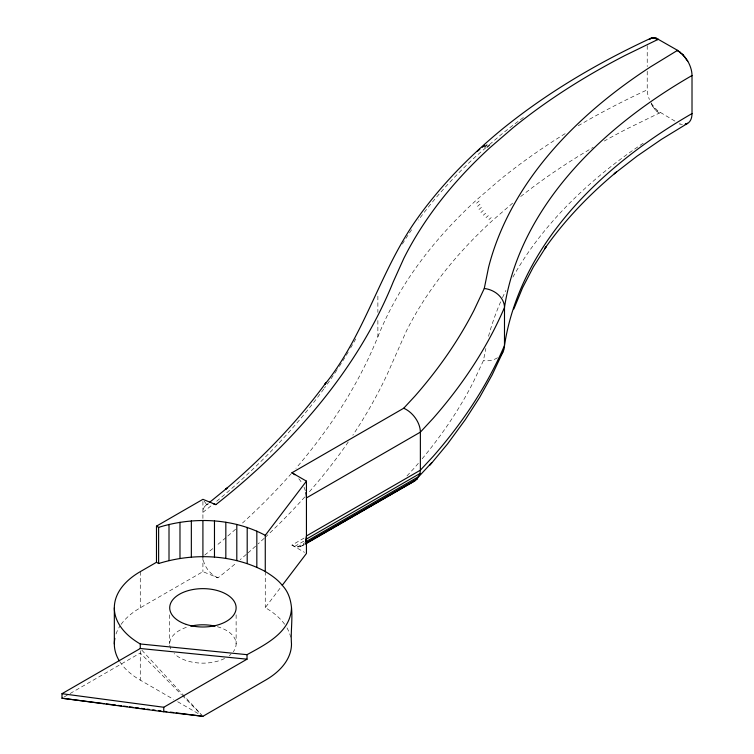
<?xml version="1.0" encoding="UTF-8"?>
<svg xmlns="http://www.w3.org/2000/svg" width="754" height="754" viewBox="0 0 754 754"><rect width="100%" height="100%" fill="white"/><g stroke="black" fill="none" stroke-linecap="round" stroke-linejoin="round"><path stroke-width="0.57" stroke-dasharray="3.77 2.83" d="M422.165 458.79A886.007 511.532 0 0 0 473.163 382.41L483.38 360.704L485.859 348.508M284.635 624.255A88.576 51.14 0 0 0 265.267 607.658L280.893 587.102M406.971 475.925L414.04 468.3A886.007 511.532 0 0 0 419.252 462.259M304.107 538.064L291.939 545.095C295.606 547.347 301.025 547.96 304.003 544.275M485.953 147.643L476.311 155.965A766.978 442.815 0 0 0 418.461 220.064M489.516 144.579L500.185 135.381A766.978 442.815 0 0 1 525.067 116.286M476.613 203.203L479.139 201.026M477.499 206.37L480.015 204.202M478.95 209.518L481.429 207.369M480.892 212.524L483.342 210.404M483.267 215.267L485.67 213.194M485.972 217.652L488.328 215.616M488.903 219.574L491.212 217.595M512.626 203.156L491.957 220.979A748.486 432.136 0 0 0 406.434 330.921L387.17 374.38A1064.045 614.322 0 0 1 352.825 435.209M205.097 506L208.632 503.116M121.074 624.406A88.576 51.14 0 0 1 140.272 607.818L202.911 571.655L218 577.818A1064.045 614.322 0 0 0 236.737 562.578M294.767 546.386L304.899 540.543M297.491 546.961L304.569 542.88M299.998 546.791L304.069 544.445M302.203 545.887L304.23 544.718M64.015 697.045L69.104 694.114M70.122 693.52L140.272 653.021L181.478 694.651M651.173 103.741L652.521 106.078L653.03 105.833L657.733 110.838L676.913 122.289M652.521 106.078L654.585 108.887L655.292 108.548M654.585 108.887L656.819 111.281L657.733 110.838M660.287 112.61L626.744 128.953A748.486 432.136 0 0 0 604.265 141.036M682.398 124.504L679.467 123.91L682.69 124.325M291.939 545.095L304.512 552.352M119.867 661.767A88.576 51.14 0 0 0 140.272 680.136L173.608 699.382M177.652 701.72L199.876 714.547M656.819 111.281L659.147 113.166M182.308 695.48L201.261 714.632M141.865 650.212L201.327 714.585M204.174 501.118L206.709 504.69A15.947 10.631 50.8 0 0 202.911 512.334A1046.015 603.916 0 0 0 211.855 505.18M651.051 102.798L653.03 105.833M647.224 45.683L647.224 66.606M647.224 71.262L647.224 89.858A18.548 10.669 60.2 0 0 649.43 99.556M377.877 296.096L377.877 312.373M377.877 320.507L377.877 336.784A1046.015 603.916 0 0 1 295.917 468.319M265.267 571.494L265.267 607.658M236.125 614.812L236.125 643.982M202.911 501.495L202.911 519.308M202.911 556.509L202.911 571.655M169.697 614.812L169.697 643.982M140.272 571.655L140.272 607.818M140.272 650.759L140.272 680.136M217.331 626.706A33.214 19.18 0 0 1 233.25 651.776M230.931 654.274A33.214 19.18 0 0 1 229.263 655.65M224.579 658.506A33.214 19.18 0 0 1 174.146 653.567M170.828 648.94A33.214 19.18 0 0 1 188.491 626.706M116.031 634.001A88.576 51.14 0 0 1 119.867 626.188M286.963 627.846A88.576 51.14 0 0 1 290.695 637.177M355.756 338.923A1046.015 603.916 0 0 1 349.375 350.073M348.207 352.043A1046.015 603.916 0 0 1 337.453 369.215M336.831 370.167A1046.015 603.916 0 0 1 324.456 388.065M323.777 389.007A1046.015 603.916 0 0 1 215.38 502.296M377.877 336.784A766.978 442.815 0 0 1 476.311 200.14L500.185 179.556A766.978 442.815 0 0 1 567.281 132.336M578.195 125.786A766.978 442.815 0 0 1 647.224 89.858M298.772 478.696A20.528 11.857 60 0 1 302.194 483.606M304.003 487.188A20.528 11.857 60 0 1 305.342 490.854M402.363 244.06A766.978 442.815 0 0 1 412.419 228.594M206.709 504.69A15.843 10.565 50.8 0 1 208.669 503.87M291.412 473.493A1046.015 603.916 0 0 1 242.524 523.003M235.616 529.204A1046.015 603.916 0 0 1 226.794 536.895M225.898 537.659A1046.015 603.916 0 0 1 216.257 545.755M212.741 548.639A1046.015 603.916 0 0 1 204.711 555.085M218 577.837A18.52 12.347 50.8 0 1 202.958 557.517M520.703 196.53A748.486 432.136 0 0 1 593.247 147.332M348.263 441.948A1064.045 614.322 0 0 1 307.886 493.484M304.776 496.98A1064.045 614.322 0 0 1 265.04 537.498M264.183 538.299A1064.045 614.322 0 0 1 258.141 543.86M255.634 546.132A1064.045 614.322 0 0 1 247.152 553.662M246.294 554.407A1064.045 614.322 0 0 1 240.224 559.628M488.526 336.303A669.656 386.623 0 0 1 500.637 301.826M502.475 297.679A669.656 386.623 0 0 1 505.896 290.45M512.89 277.114A669.656 386.623 0 0 1 644.18 142.572M497.555 357.745A21.47 17.21 18.5 0 1 483.38 360.685"/><path stroke-width="1.13" d="M305.615 541.089L306.444 535.953L420.374 470.185L433.164 456.377A907.448 523.907 0 0 0 504.483 345.549A648.214 374.238 0 0 1 692.012 113.571L692.012 75.523A20.537 11.81 60.2 0 0 687.78 61.206L683.086 54.835L677.554 50.339L656.253 38.181L652.21 37.775L650.504 38.397C598.506 62.535 548.695 91.743 503.974 127.737L502.362 129.047C471.486 154.391 443.182 182.968 419.61 215.267L418.253 217.19C380.459 269.15 365.567 333.956 324.889 384.295L326.246 382.382C297.236 422.07 262.844 457.621 225.418 489.421L227.048 488.092L209.358 502.522M291.487 607.705C290.818 632.191 265.521 644.453 247.029 654.67L140.272 643.973A88.576 51.14 0 0 1 140.272 571.655L156.483 562.296L158.623 563.53C193.335 552.739 232.882 554.19 265.267 571.494C271.44 575.321 277.642 579.477 282.175 585.236C297.067 600.787 289.951 624.802 291.487 643.869A88.576 51.14 0 0 1 265.54 680.136L202.911 716.3L163.759 711.776L61.988 698.223L61.988 693.699L140.272 648.497L247.029 659.184L247.029 654.67M305.247 544.134L414.841 480.854L417.188 478.931L420.006 473.484L420.374 470.185L420.374 432.136A20.433 13.393 52.1 0 0 415.492 418.197A20.858 13.676 52.1 0 0 403.71 408.234L291.939 472.767A20.528 11.857 60 0 1 294.767 474.718M403.71 408.234L414.851 396.218A886.921 512.06 0 0 0 474.04 310.233L484.275 288.48L488.554 267.387A668.751 386.095 0 0 1 650.796 66.701L677.554 50.339M513.832 308.999L522.569 287.764L533.417 266.859L546.358 246.351L544.52 248.952C564.708 220.064 589.355 194.579 616.395 172.063L614.208 173.825L636.96 156.201L661.437 139.367L687.591 123.373A21.451 12.328 60.2 0 0 692.012 113.571M502.88 352.071L492.164 374.842L479.648 397.367L465.378 419.544L447.584 443.88L429.94 465.171M265.267 571.494L265.267 535.331L306.444 481.146L291.939 472.767M282.307 585.236L306.444 553.464L306.444 481.146M431.712 462.654L418.932 476.443L305.342 542.022M477.329 151.365L479.846 149.198M482.277 147.332L484.699 145.239M484.605 146.973L486.98 144.919M487.122 147.143L489.459 145.136M650.504 38.397L649.109 39.557L652.21 37.775M677.092 50.622L680.381 52.309M680.004 52.535L683.086 54.835M682.804 55.014L685.593 57.841M156.483 562.296L156.483 526.132L202.911 499.327L215.87 504.624A1061.085 612.606 0 0 0 393.239 281.873L403.918 258.179A751.097 433.644 0 0 1 489.742 147.85L513.125 127.69A751.097 433.644 0 0 1 625 55.494L658.44 39.208M306.171 539.214L420.006 473.484M306.039 543.097L417.188 478.931M306.105 543.266L414.841 480.854M61.988 693.699L163.759 707.261L247.029 659.184M651.776 37.983L654.142 37.7M653.539 37.992L656.253 38.181M156.483 526.132L158.623 527.366C193.335 516.584 232.882 518.026 265.267 535.331M61.988 698.223L103.911 703.595M106.239 703.897L115.56 705.094M117.888 705.395L121.385 705.838M123.713 706.14L127.209 706.583M129.537 706.884L133.024 707.337M135.362 707.629L138.849 708.081M141.177 708.383L144.674 708.826M147.002 709.128L149.33 709.429M152.826 709.872L155.154 710.174M158.651 710.626L160.979 710.918M164.476 711.371L166.804 711.672M170.3 712.115L173.797 712.568M176.125 712.86L202.911 716.3M655.462 38.567L657.46 39.679M685.386 57.973L687.78 61.206M256.831 531.08L256.831 567.244M247.199 527.366L247.199 563.53M236.803 524.407L236.803 560.571M225.832 522.258L225.832 558.422M214.475 520.948L214.475 557.112M202.911 520.514L202.911 556.678M191.346 520.948L191.346 557.112M179.98 522.258L179.98 558.422M169.009 524.407L169.009 560.571M163.759 707.261L163.759 711.776M158.623 527.366L158.623 563.53M140.272 643.973L140.272 648.497M114.335 607.818L114.335 643.982M190.781 626.122A33.214 19.18 0 0 1 215.041 626.122M119.302 660.872A88.576 51.14 0 0 1 114.853 638.412M305.822 492.682A20.528 11.857 60 0 1 306.444 497.913L420.374 432.136L433.164 418.338A907.448 523.907 0 0 0 504.483 307.5A648.214 374.238 0 0 1 692.012 75.523M484.275 288.49A20.556 16.484 18.5 0 1 504.501 307.5L504.483 345.549A21.47 17.21 18.5 0 1 500.929 354.88M213.335 503.842A15.843 10.565 50.8 0 1 215.87 504.624M685.301 124.222L687.591 123.373L685.301 124.222M186.304 624.425A33.214 19.18 0 0 0 236.125 607.818A33.214 19.18 0 0 0 186.304 591.211A33.214 19.18 0 0 0 186.304 624.425"/></g></svg>
